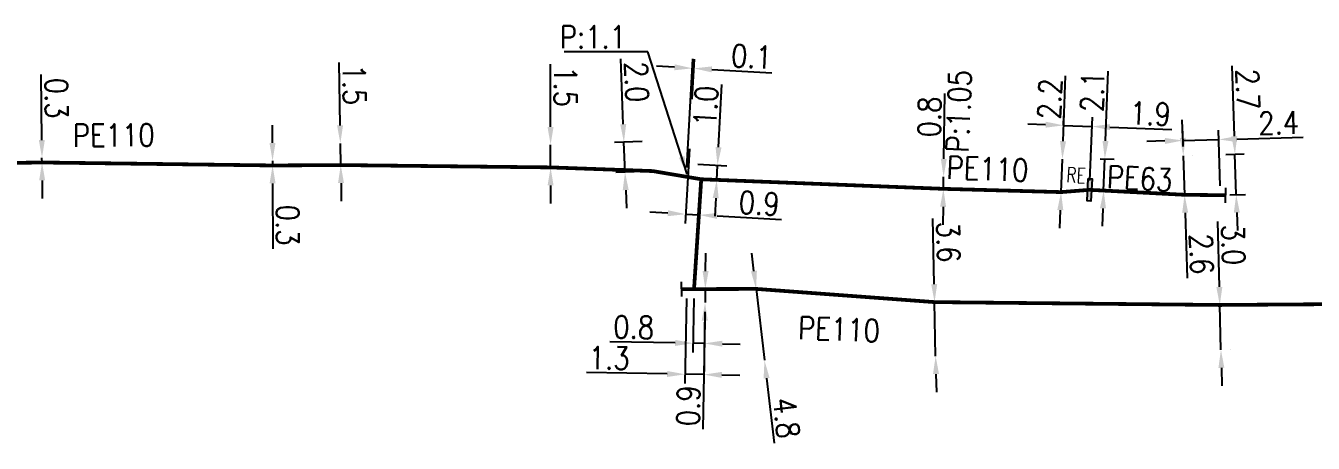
# Model space of a CAD drawing. Header units: millimetres. Extents: x 150994 to 151987, y 125997 to 127005.
# Drawn here: x 151111.1 to 151197, y 126275.1 to 126303 of the extents above; entities that cross this region are included whole.
import ezdxf
from ezdxf.enums import TextEntityAlignment as Align

# ---------------------------------------------------------------- set-up
doc = ezdxf.new("R2010")
doc.units = ezdxf.units.MM
doc.header["$PDMODE"] = 34
doc.linetypes.add('L_100_PE', pattern=[14, 10, -1.5, 1, -1.5])
doc.layers.get('0').update_dxf_attribs({"linetype": 'CONTINUOUS'})
doc.layers.get('Defpoints').update_dxf_attribs({"linetype": 'CONTINUOUS'})
doc.layers.add('L_140', color=3, linetype='CONTINUOUS')
doc.layers.add('L_340', color=7, linetype='CONTINUOUS')
doc.styles.add('G_ROMANS', font='ROMANS.SHX', dxfattribs={"width": 0.75})
doc.styles.get("Standard").update_dxf_attribs({"font": 'romans.shx', "width": 0.85})
doc.dimstyles.get("Standard").update_dxf_attribs({"dimtxt": 1.5, "dimasz": 1.2, "dimexe": 0.625, "dimexo": 0.625, "dimgap": 0.25, "dimtad": 1, "dimdec": 1, "dimzin": 0, "dimdsep": 46, "dimtxsty": 'Standard', "dimcen": -0.5, "dimadec": 0, "dimazin": 0, "dimtfac": 1, "dimtdec": 1, "dimtmove": 0, "dimatfit": 3, "dimfxl": 0, "dimtolj": 1, "dimtzin": 0, "dimarcsym": 0})

# ---------------------------------------------------------------- blocks, each defined once
blk = doc.blocks.new('*D388')
at = {"layer": 'Defpoints', "color": 0, "linetype": 'Continuous', "transparency": 16777216}
for p in [(151190.779, 126284.359), (151190.855, 126281.36), (151190.855, 126281.36)]:
    blk.add_point(p, dxfattribs=at)
at = {"layer": 'L_140', "color": 0, "linetype": 'Continuous', "lineweight": -2, "transparency": 16777216}
for p, q in [((151190.749, 126285.559), (151190.639, 126289.929)), ((151190.855, 126281.36), (151190.779, 126284.359)), ((151191.404, 126284.375), (151191.404, 126284.375)), ((151191.48, 126281.376), (151191.48, 126281.376)), ((151190.885, 126280.161), (151190.915, 126278.961))]:
    blk.add_line(p, q, dxfattribs=at)
at = {"layer": 'L_140', "color": 0, "linetype": 'Continuous', "transparency": 16777216}
for points in [[(151190.949, 126285.564), (151190.549, 126285.554), (151190.779, 126284.359)], [(151191.085, 126280.166), (151190.685, 126280.156), (151190.855, 126281.36)]]:
    blk.add_solid(points, dxfattribs=at)
at = {"layer": 'L_140', "color": 0, "linetype": 'Continuous', "transparency": 16777216, "insert": (151191.679, 126288.369), "char_height": 1.5, "attachment_point": 5, "rotation": 271.44051}
blk.add_mtext('\\A1;3.0', dxfattribs=at)
blk = doc.blocks.new('*D389')
at = {"layer": 'Defpoints', "color": 0, "linetype": 'Continuous', "transparency": 16777216}
for p in [(151171.733, 126284.55), (151171.805, 126280.951), (151171.805, 126280.951)]:
    blk.add_point(p, dxfattribs=at)
at = {"layer": 'L_140', "color": 0, "linetype": 'Continuous', "lineweight": -2, "transparency": 16777216}
for p, q in [((151171.709, 126285.75), (151171.622, 126290.121)), ((151171.805, 126280.951), (151171.733, 126284.55)), ((151171.829, 126279.751), (151171.853, 126278.551))]:
    blk.add_line(p, q, dxfattribs=at)
at = {"layer": 'L_140', "color": 0, "linetype": 'Continuous', "transparency": 16777216}
for points in [[(151171.909, 126285.754), (151171.509, 126285.746), (151171.733, 126284.55)], [(151172.029, 126279.755), (151171.629, 126279.747), (151171.805, 126280.951)]]:
    blk.add_solid(points, dxfattribs=at)
at = {"layer": 'L_140', "color": 0, "linetype": 'Continuous', "transparency": 16777216, "insert": (151172.654, 126288.555), "char_height": 1.5, "attachment_point": 5, "rotation": 271.13929}
blk.add_mtext('\\A1;3.6', dxfattribs=at)
blk = doc.blocks.new('*D390')
at = {"layer": 'Defpoints', "color": 0, "linetype": 'Continuous', "transparency": 16777216}
for p in [(151159.813, 126285.432), (151160.376, 126280.665), (151160.376, 126280.665)]:
    blk.add_point(p, dxfattribs=at)
at = {"layer": 'L_140', "color": 0, "linetype": 'Continuous', "lineweight": -2, "transparency": 16777216}
for p, q in [((151159.672, 126286.623), (151159.532, 126287.815)), ((151159.813, 126285.432), (151160.376, 126280.665)), ((151160.516, 126279.473), (151161.029, 126275.132))]:
    blk.add_line(p, q, dxfattribs=at)
at = {"layer": 'L_140', "color": 0, "linetype": 'Continuous', "transparency": 16777216}
for points in [[(151159.871, 126286.647), (151159.474, 126286.6), (151159.813, 126285.432)], [(151160.715, 126279.497), (151160.318, 126279.45), (151160.376, 126280.665)]]:
    blk.add_solid(points, dxfattribs=at)
at = {"layer": 'L_140', "color": 0, "linetype": 'Continuous', "transparency": 16777216, "insert": (151161.836, 126276.824), "char_height": 1.5, "attachment_point": 5, "rotation": 276.73156}
blk.add_mtext('\\A1;4.8', dxfattribs=at)
blk = doc.blocks.new('*D391')
at = {"layer": 'Defpoints', "color": 0, "linetype": 'Continuous', "transparency": 16777216}
for p in [(151156.424, 126285.42), (151156.409, 126284.52), (151156.409, 126284.52)]:
    blk.add_point(p, dxfattribs=at)
at = {"layer": 'L_140', "color": 0, "linetype": 'Continuous', "lineweight": -2, "transparency": 16777216}
for p, q in [((151156.444, 126286.62), (151156.464, 126287.819)), ((151156.424, 126285.42), (151156.409, 126284.52)), ((151156.389, 126283.32), (151156.267, 126276.061))]:
    blk.add_line(p, q, dxfattribs=at)
at = {"layer": 'L_140', "color": 0, "linetype": 'Continuous', "transparency": 16777216}
for points in [[(151156.244, 126286.623), (151156.644, 126286.616), (151156.424, 126285.42)], [(151156.189, 126283.323), (151156.589, 126283.317), (151156.409, 126284.52)]]:
    blk.add_solid(points, dxfattribs=at)
at = {"layer": 'L_140', "color": 0, "linetype": 'Continuous', "transparency": 16777216, "insert": (151155.293, 126277.633), "char_height": 1.5, "attachment_point": 5, "rotation": 89.03945}
blk.add_mtext('\\A1;0.9', dxfattribs=at)
blk = doc.blocks.new('*D392')
at = {"layer": 'Defpoints', "color": 0, "linetype": 'Continuous', "transparency": 16777216}
for p in [(151155.674, 126285.417), (151156.409, 126284.52), (151156.363, 126281.795)]:
    blk.add_point(p, dxfattribs=at)
at = {"layer": 'L_140', "color": 0, "linetype": 'Continuous', "lineweight": -2, "transparency": 16777216}
for p, q in [((151155.664, 126284.792), (151155.603, 126281.182)), ((151156.399, 126283.895), (151156.353, 126281.17)), ((151154.414, 126281.827), (151150.043, 126281.901)), ((151156.363, 126281.795), (151155.614, 126281.807)), ((151157.563, 126281.775), (151158.763, 126281.754))]:
    blk.add_line(p, q, dxfattribs=at)
at = {"layer": 'L_140', "color": 0, "linetype": 'Continuous', "transparency": 16777216}
for points in [[(151154.417, 126282.027), (151154.41, 126281.627), (151155.614, 126281.807)], [(151157.567, 126281.975), (151157.56, 126281.575), (151156.363, 126281.795)]]:
    blk.add_solid(points, dxfattribs=at)
at = {"layer": 'L_140', "color": 0, "linetype": 'Continuous', "transparency": 16777216, "insert": (151151.645, 126282.874), "char_height": 1.5, "attachment_point": 5, "rotation": 359.03945}
blk.add_mtext('\\A1;0.8', dxfattribs=at)
blk = doc.blocks.new('*D393')
at = {"layer": 'Defpoints', "color": 0, "linetype": 'Continuous', "transparency": 16777216}
for p in [(151155.174, 126285.415), (151156.409, 126284.52), (151156.328, 126279.713)]:
    blk.add_point(p, dxfattribs=at)
at = {"layer": 'L_340', "color": 0, "linetype": 'Continuous', "lineweight": -2, "transparency": 16777216}
for p, q in [((151155.163, 126284.79), (151155.068, 126279.109)), ((151156.399, 126283.895), (151156.318, 126279.088)), ((151153.879, 126279.754), (151148.499, 126279.844)), ((151156.328, 126279.713), (151155.079, 126279.733)), ((151157.528, 126279.692), (151158.728, 126279.672))]:
    blk.add_line(p, q, dxfattribs=at)
at = {"layer": 'L_340', "color": 0, "linetype": 'Continuous', "transparency": 16777216}
for points in [[(151153.882, 126279.954), (151153.875, 126279.554), (151155.079, 126279.733)], [(151157.532, 126279.892), (151157.525, 126279.492), (151156.328, 126279.713)]]:
    blk.add_solid(points, dxfattribs=at)
at = {"layer": 'L_340', "color": 0, "linetype": 'Continuous', "transparency": 16777216, "insert": (151150.01, 126280.819), "char_height": 1.5, "attachment_point": 5, "rotation": 359.03945}
blk.add_mtext('\\A1;1.3', dxfattribs=at)
blk = doc.blocks.new('*D394')
at = {"layer": 'Defpoints', "color": 0, "linetype": 'Continuous', "transparency": 16777216}
for p in [(151155.662, 126300.149), (151155.513, 126297.472), (151155.161, 126292.916)]:
    blk.add_point(p, dxfattribs=at)
at = {"layer": 'L_140', "color": 0, "linetype": 'Continuous', "lineweight": -2, "transparency": 16777216}
for p, q in [((151155.196, 126293.54), (151155.596, 126300.778)), ((151155.548, 126298.096), (151155.696, 126300.773)), ((151154.364, 126300.22), (151153.165, 126300.287)), ((151155.562, 126300.154), (151155.662, 126300.149)), ((151156.86, 126300.082), (151160.861, 126299.861))]:
    blk.add_line(p, q, dxfattribs=at)
at = {"layer": 'L_140', "color": 0, "linetype": 'Continuous', "transparency": 16777216}
for points in [[(151154.375, 126300.42), (151154.353, 126300.021), (151155.562, 126300.154)], [(151156.871, 126300.282), (151156.849, 126299.883), (151155.662, 126300.149)]]:
    blk.add_solid(points, dxfattribs=at)
at = {"layer": 'L_140', "color": 0, "linetype": 'Continuous', "transparency": 16777216, "insert": (151159.515, 126300.937), "char_height": 1.5, "attachment_point": 5, "rotation": 356.8313}
blk.add_mtext('\\A1;0.1', dxfattribs=at)
blk = doc.blocks.new('*D395')
at = {"layer": 'Defpoints', "color": 0, "linetype": 'Continuous', "transparency": 16777216}
for p in [(151155.399, 126295.408), (151156.153, 126292.748), (151155.123, 126290.417)]:
    blk.add_point(p, dxfattribs=at)
at = {"layer": 'L_140', "color": 0, "linetype": 'Continuous', "lineweight": -2, "transparency": 16777216}
for p, q in [((151155.365, 126294.784), (151155.088, 126289.793)), ((151156.119, 126292.124), (151155.987, 126289.743)), ((151153.925, 126290.483), (151152.727, 126290.55)), ((151155.123, 126290.417), (151156.021, 126290.367)), ((151157.22, 126290.301), (151161.524, 126290.063))]:
    blk.add_line(p, q, dxfattribs=at)
at = {"layer": 'L_140', "color": 0, "linetype": 'Continuous', "transparency": 16777216}
for points in [[(151153.936, 126290.683), (151153.914, 126290.284), (151155.123, 126290.417)], [(151157.231, 126290.501), (151157.209, 126290.101), (151156.021, 126290.367)]]:
    blk.add_solid(points, dxfattribs=at)
at = {"layer": 'L_140', "color": 0, "linetype": 'Continuous', "transparency": 16777216, "insert": (151160.026, 126291.147), "char_height": 1.5, "attachment_point": 5, "rotation": 356.8313}
blk.add_mtext('\\A1;0.9', dxfattribs=at)
blk = doc.blocks.new('*D396')
at = {"layer": 'Defpoints', "color": 0, "linetype": 'Continuous', "transparency": 16777216}
for p in [(151172.334, 126292.91), (151172.334, 126292.91), (151172.322, 126292.11)]:
    blk.add_point(p, dxfattribs=at)
at = {"layer": 'L_140', "color": 0, "linetype": 'Continuous', "lineweight": -2, "transparency": 16777216}
for p, q in [((151172.352, 126294.11), (151172.418, 126298.481)), ((151172.322, 126292.11), (151172.334, 126292.91)), ((151172.304, 126290.91), (151172.286, 126289.71))]:
    blk.add_line(p, q, dxfattribs=at)
at = {"layer": 'L_140', "color": 0, "linetype": 'Continuous', "transparency": 16777216}
for points in [[(151172.152, 126294.113), (151172.552, 126294.107), (151172.334, 126292.91)], [(151172.104, 126290.913), (151172.504, 126290.907), (151172.322, 126292.11)]]:
    blk.add_solid(points, dxfattribs=at)
at = {"layer": 'L_140', "color": 0, "linetype": 'Continuous', "transparency": 16777216, "insert": (151171.394, 126296.91), "char_height": 1.5, "attachment_point": 5, "rotation": 89.13646}
blk.add_mtext('\\A1;0.8', dxfattribs=at)
blk = doc.blocks.new('*D397')
at = {"layer": 'Defpoints', "color": 0, "linetype": 'Continuous', "transparency": 16777216}
for p in [(151180.265, 126294.09), (151180.265, 126294.09), (151180.178, 126291.892)]:
    blk.add_point(p, dxfattribs=at)
at = {"layer": 'L_140', "color": 0, "linetype": 'Continuous', "lineweight": -2, "transparency": 16777216}
for p, q in [((151180.313, 126295.289), (151180.487, 126299.657)), ((151180.178, 126291.892), (151180.265, 126294.09)), ((151180.13, 126290.693), (151180.082, 126289.494))]:
    blk.add_line(p, q, dxfattribs=at)
at = {"layer": 'L_140', "color": 0, "linetype": 'Continuous', "transparency": 16777216}
for points in [[(151180.113, 126295.297), (151180.513, 126295.281), (151180.265, 126294.09)], [(151179.93, 126290.701), (151180.33, 126290.685), (151180.178, 126291.892)]]:
    blk.add_solid(points, dxfattribs=at)
at = {"layer": 'L_140', "color": 0, "linetype": 'Continuous', "transparency": 16777216, "insert": (151179.425, 126298.113), "char_height": 1.5, "attachment_point": 5, "rotation": 87.71781}
blk.add_mtext('\\A1;2.2', dxfattribs=at)
blk = doc.blocks.new('*D398')
at = {"layer": 'Defpoints', "color": 0, "linetype": 'Continuous', "transparency": 16777216}
for p in [(151150.99, 126295.224), (151152.843, 126295.294), (151152.918, 126293.295)]:
    blk.add_point(p, dxfattribs=at)
at = {"layer": 'L_140', "color": 0, "linetype": 'Continuous', "lineweight": -2, "transparency": 16777216}
for p, q in [((151150.945, 126296.423), (151150.781, 126300.792)), ((151152.219, 126295.27), (151150.365, 126295.201)), ((151151.065, 126293.226), (151150.99, 126295.224)), ((151152.294, 126293.272), (151150.441, 126293.202)), ((151151.11, 126292.027), (151151.155, 126290.827))]:
    blk.add_line(p, q, dxfattribs=at)
at = {"layer": 'L_140', "color": 0, "linetype": 'Continuous', "transparency": 16777216}
for points in [[(151151.145, 126296.431), (151150.745, 126296.416), (151150.99, 126295.224)], [(151151.31, 126292.034), (151150.91, 126292.019), (151151.065, 126293.226)]]:
    blk.add_solid(points, dxfattribs=at)
at = {"layer": 'L_140', "color": 0, "linetype": 'Continuous', "transparency": 16777216, "insert": (151151.84, 126299.245), "char_height": 1.5, "attachment_point": 5, "rotation": 272.15092}
blk.add_mtext('\\A1;2.0', dxfattribs=at)
blk = doc.blocks.new('*D399')
at = {"layer": 'Defpoints', "color": 0, "linetype": 'Continuous', "transparency": 16777216}
for p in [(151155.31, 126293.796), (151157.241, 126293.689), (151156.153, 126292.748)]:
    blk.add_point(p, dxfattribs=at)
at = {"layer": 'L_140', "color": 0, "linetype": 'Continuous', "lineweight": -2, "transparency": 16777216}
for p, q in [((151157.307, 126294.887), (151157.539, 126299.07)), ((151155.934, 126293.761), (151157.865, 126293.654)), ((151157.186, 126292.691), (151157.241, 126293.689)), ((151156.777, 126292.713), (151157.81, 126292.656)), ((151157.119, 126291.492), (151157.053, 126290.294))]:
    blk.add_line(p, q, dxfattribs=at)
at = {"layer": 'L_140', "color": 0, "linetype": 'Continuous', "transparency": 16777216}
for points in [[(151157.108, 126294.898), (151157.507, 126294.876), (151157.241, 126293.689)], [(151156.92, 126291.503), (151157.319, 126291.481), (151157.186, 126292.691)]]:
    blk.add_solid(points, dxfattribs=at)
at = {"layer": 'L_140', "color": 0, "linetype": 'Continuous', "transparency": 16777216, "insert": (151156.458, 126297.633), "char_height": 1.5, "attachment_point": 5, "rotation": 86.8313}
blk.add_mtext('\\A1;1.0', dxfattribs=at)
blk = doc.blocks.new('*D400')
at = {"layer": 'Defpoints', "color": 0, "linetype": 'Continuous', "transparency": 16777216}
for p in [(151146.094, 126295.04), (151146.094, 126295.04), (151146.094, 126293.54)]:
    blk.add_point(p, dxfattribs=at)
at = {"layer": 'L_140', "color": 0, "linetype": 'Continuous', "lineweight": -2, "transparency": 16777216}
for p, q in [((151146.093, 126296.24), (151146.092, 126300.43)), ((151146.094, 126293.54), (151146.094, 126295.04)), ((151146.095, 126292.34), (151146.095, 126291.14))]:
    blk.add_line(p, q, dxfattribs=at)
at = {"layer": 'L_140', "color": 0, "linetype": 'Continuous', "transparency": 16777216}
for points in [[(151146.293, 126296.24), (151145.893, 126296.24), (151146.094, 126295.04)], [(151146.295, 126292.34), (151145.895, 126292.34), (151146.094, 126293.54)]]:
    blk.add_solid(points, dxfattribs=at)
at = {"layer": 'L_140', "color": 0, "linetype": 'Continuous', "transparency": 16777216, "insert": (151147.092, 126298.935), "char_height": 1.5, "attachment_point": 5, "rotation": 270.02081}
blk.add_mtext('\\A1;1.5', dxfattribs=at)
blk = doc.blocks.new('*D401')
at = {"layer": 'Defpoints', "color": 0, "linetype": 'Continuous', "transparency": 16777216}
for p in [(151132.057, 126295.146), (151132.057, 126295.146), (151132.081, 126293.696)]:
    blk.add_point(p, dxfattribs=at)
at = {"layer": 'L_140', "color": 0, "linetype": 'Continuous', "lineweight": -2, "transparency": 16777216}
for p, q in [((151132.038, 126296.346), (151131.969, 126300.534)), ((151132.081, 126293.696), (151132.057, 126295.146)), ((151132.101, 126292.496), (151132.121, 126291.296))]:
    blk.add_line(p, q, dxfattribs=at)
at = {"layer": 'L_140', "color": 0, "linetype": 'Continuous', "transparency": 16777216}
for points in [[(151132.238, 126296.349), (151131.838, 126296.342), (151132.057, 126295.146)], [(151132.301, 126292.499), (151131.901, 126292.493), (151132.081, 126293.696)]]:
    blk.add_solid(points, dxfattribs=at)
at = {"layer": 'L_140', "color": 0, "linetype": 'Continuous', "transparency": 16777216, "insert": (151132.993, 126299.056), "char_height": 1.5, "attachment_point": 5, "rotation": 270.94345}
blk.add_mtext('\\A1;1.5', dxfattribs=at)
blk = doc.blocks.new('*D402')
at = {"layer": 'Defpoints', "color": 0, "linetype": 'Continuous', "transparency": 16777216}
for p in [(151127.529, 126293.97), (151127.529, 126293.97), (151127.53, 126293.67)]:
    blk.add_point(p, dxfattribs=at)
at = {"layer": 'L_140', "color": 0, "linetype": 'Continuous', "lineweight": -2, "transparency": 16777216}
for p, q in [((151127.527, 126295.17), (151127.525, 126296.37)), ((151127.529, 126293.97), (151127.53, 126293.67)), ((151127.532, 126292.47), (151127.54, 126288.099))]:
    blk.add_line(p, q, dxfattribs=at)
at = {"layer": 'L_140', "color": 0, "linetype": 'Continuous', "transparency": 16777216}
for points in [[(151127.727, 126295.17), (151127.327, 126295.169), (151127.529, 126293.97)], [(151127.732, 126292.471), (151127.332, 126292.47), (151127.53, 126293.67)]]:
    blk.add_solid(points, dxfattribs=at)
at = {"layer": 'L_140', "color": 0, "linetype": 'Continuous', "transparency": 16777216, "insert": (151128.537, 126289.686), "char_height": 1.5, "attachment_point": 5, "rotation": 270.10703}
blk.add_mtext('\\A1;0.3', dxfattribs=at)
blk = doc.blocks.new('L_340_07')
at = {"color": 0, "linetype": 'Continuous', "const_width": 0.25, "flags": 128}
blk.add_lwpolyline([(0, 0), (0.35, 0)], dxfattribs=at)
at = {"color": 0, "linetype": 'Continuous', "flags": 128}
blk.add_lwpolyline([(0.35, -0.5), (0.35, 0.5)], dxfattribs=at)
at = {"color": 0, "linetype": 'Continuous', "width": 0.75, "flags": 3}
for tag, p in [('DEF_LEG', (0.723, -3.465)), ('DEF_COUP', (0.723, -5.965)), ('DEF_TYPE', (0.723, -8.465))]:
    blk.add_attdef(tag, text='', height=1.2, dxfattribs=at).set_placement(p, align=Align.MIDDLE)
blk = doc.blocks.new('*D404')
at = {"layer": 'Defpoints', "color": 0, "linetype": 'Continuous', "transparency": 16777216}
for p in [(151112.135, 126294.169), (151112.135, 126294.169), (151112.137, 126293.869)]:
    blk.add_point(p, dxfattribs=at)
at = {"layer": 'L_140', "color": 0, "linetype": 'Continuous', "lineweight": -2, "transparency": 16777216}
for p, q in [((151112.125, 126295.369), (151112.088, 126299.74)), ((151112.137, 126293.869), (151112.135, 126294.169)), ((151112.147, 126292.669), (151112.157, 126291.469))]:
    blk.add_line(p, q, dxfattribs=at)
at = {"layer": 'L_140', "color": 0, "linetype": 'Continuous', "transparency": 16777216}
for points in [[(151112.325, 126295.371), (151111.925, 126295.367), (151112.135, 126294.169)], [(151112.347, 126292.671), (151111.947, 126292.668), (151112.137, 126293.869)]]:
    blk.add_solid(points, dxfattribs=at)
at = {"layer": 'L_140', "color": 0, "linetype": 'Continuous', "transparency": 16777216, "insert": (151113.101, 126298.163), "char_height": 1.5, "attachment_point": 5, "rotation": 270.48028}
blk.add_mtext('\\A1;0.3', dxfattribs=at)
blk = doc.blocks.new('*D602')
at = {"layer": 'Defpoints', "color": 0, "linetype": 'Continuous', "transparency": 16777216}
for p in [(151188.316, 126295.337), (151188.344, 126294.308), (151190.82, 126291.687)]:
    blk.add_point(p, dxfattribs=at)
at = {"layer": 'L_340', "color": 0, "linetype": 'Continuous', "lineweight": -2, "transparency": 16777216}
for p, q in [((151188.327, 126294.933), (151188.3, 126295.962)), ((151188.316, 126295.337), (151190.719, 126295.402)), ((151190.803, 126292.312), (151190.703, 126296.026)), ((151191.919, 126295.434), (151196.35, 126295.553)), ((151187.117, 126295.304), (151185.917, 126295.272))]:
    blk.add_line(p, q, dxfattribs=at)
at = {"layer": 'L_340', "color": 0, "linetype": 'Continuous', "transparency": 16777216}
for points in [[(151187.111, 126295.504), (151187.122, 126295.104), (151188.316, 126295.337)], [(151191.914, 126295.634), (151191.924, 126295.234), (151190.719, 126295.402)]]:
    blk.add_solid(points, dxfattribs=at)
at = {"layer": 'L_340', "color": 0, "linetype": 'Continuous', "transparency": 16777216, "insert": (151194.707, 126296.509), "char_height": 1.5, "attachment_point": 5, "rotation": 1.54435}
blk.add_mtext('\\A1;2.4', dxfattribs=at)
blk = doc.blocks.new('*D603')
at = {"layer": 'Defpoints', "color": 0, "linetype": 'Continuous', "transparency": 16777216}
for p in [(151182.245, 126296.275), (151180.327, 126295.733), (151182.085, 126292.043)]:
    blk.add_point(p, dxfattribs=at)
at = {"layer": 'L_340', "color": 0, "linetype": 'Continuous', "lineweight": -2, "transparency": 16777216}
for p, q in [((151179.151, 126296.392), (151177.952, 126296.437)), ((151180.35, 126296.346), (151182.245, 126296.275)), ((151180.351, 126296.357), (151180.374, 126296.971)), ((151182.109, 126292.667), (151182.269, 126296.899)), ((151183.444, 126296.23), (151187.57, 126296.074))]:
    blk.add_line(p, q, dxfattribs=at)
at = {"layer": 'L_340', "color": 0, "linetype": 'Continuous', "transparency": 16777216}
for points in [[(151179.159, 126296.591), (151179.144, 126296.192), (151180.35, 126296.346)], [(151183.452, 126296.429), (151183.437, 126296.03), (151182.245, 126296.275)]]:
    blk.add_solid(points, dxfattribs=at)
at = {"layer": 'L_340', "color": 0, "linetype": 'Continuous', "transparency": 16777216, "insert": (151186.144, 126297.128), "char_height": 1.5, "attachment_point": 5, "rotation": 357.83934}
blk.add_mtext('\\A1;1.9', dxfattribs=at)
blk = doc.blocks.new('*D604')
at = {"layer": 'Defpoints', "color": 0, "linetype": 'Continuous', "transparency": 16777216}
for p in [(151182.165, 126294.141), (151182.085, 126292.043), (151183.024, 126292.007)]:
    blk.add_point(p, dxfattribs=at)
at = {"layer": 'L_340', "color": 0, "linetype": 'Continuous', "lineweight": -2, "transparency": 16777216}
for p, q in [((151183.149, 126295.305), (151183.324, 126299.967)), ((151182.789, 126294.118), (151183.728, 126294.082)), ((151183.024, 126292.007), (151183.103, 126294.106)), ((151182.71, 126292.019), (151183.649, 126291.984)), ((151182.979, 126290.808), (151182.934, 126289.609))]:
    blk.add_line(p, q, dxfattribs=at)
at = {"layer": 'L_340', "color": 0, "linetype": 'Continuous', "transparency": 16777216}
for points in [[(151182.949, 126295.313), (151183.348, 126295.298), (151183.103, 126294.106)], [(151182.779, 126290.816), (151183.179, 126290.801), (151183.024, 126292.007)]]:
    blk.add_solid(points, dxfattribs=at)
at = {"layer": 'L_340', "color": 0, "linetype": 'Continuous', "transparency": 16777216, "insert": (151182.272, 126298.602), "char_height": 1.5, "attachment_point": 5, "rotation": 87.83934}
blk.add_mtext('\\A1;2.1', dxfattribs=at)
blk = doc.blocks.new('*D605')
at = {"layer": 'Defpoints', "color": 0, "linetype": 'Continuous', "transparency": 16777216}
for p in [(151190.547, 126294.379), (151190.82, 126291.687), (151191.876, 126291.721)]:
    blk.add_point(p, dxfattribs=at)
at = {"layer": 'L_340', "color": 0, "linetype": 'Continuous', "lineweight": -2, "transparency": 16777216}
for p, q in [((151191.75, 126295.618), (151191.599, 126300.311)), ((151191.172, 126294.399), (151192.413, 126294.439)), ((151191.876, 126291.721), (151191.789, 126294.419)), ((151191.444, 126291.707), (151192.5, 126291.741)), ((151191.914, 126290.522), (151191.953, 126289.322))]:
    blk.add_line(p, q, dxfattribs=at)
at = {"layer": 'L_340', "color": 0, "linetype": 'Continuous', "transparency": 16777216}
for points in [[(151191.95, 126295.625), (151191.55, 126295.612), (151191.789, 126294.419)], [(151192.114, 126290.528), (151191.714, 126290.515), (151191.876, 126291.721)]]:
    blk.add_solid(points, dxfattribs=at)
at = {"layer": 'L_340', "color": 0, "linetype": 'Continuous', "transparency": 16777216, "insert": (151192.65, 126298.758), "char_height": 1.5, "attachment_point": 5, "rotation": 271.84228}
blk.add_mtext('\\A1;2.7', dxfattribs=at)
blk = doc.blocks.new('*D606')
at = {"layer": 'Defpoints', "color": 0, "linetype": 'Continuous', "transparency": 16777216}
for p in [(151188.344, 126294.31), (151188.428, 126291.712), (151188.428, 126291.712)]:
    blk.add_point(p, dxfattribs=at)
at = {"layer": 'L_140', "color": 0, "linetype": 'Continuous', "lineweight": -2, "transparency": 16777216}
for p, q in [((151188.306, 126295.509), (151188.267, 126296.709)), ((151188.344, 126294.31), (151188.428, 126291.712)), ((151188.969, 126294.33), (151188.969, 126294.33)), ((151189.052, 126291.732), (151189.052, 126291.732)), ((151188.466, 126290.512), (151188.607, 126286.143))]:
    blk.add_line(p, q, dxfattribs=at)
at = {"layer": 'L_140', "color": 0, "linetype": 'Continuous', "transparency": 16777216}
for points in [[(151188.505, 126295.516), (151188.106, 126295.503), (151188.344, 126294.31)], [(151188.666, 126290.519), (151188.266, 126290.506), (151188.428, 126291.712)]]:
    blk.add_solid(points, dxfattribs=at)
at = {"layer": 'L_140', "color": 0, "linetype": 'Continuous', "transparency": 16777216, "insert": (151189.555, 126287.76), "char_height": 1.5, "attachment_point": 5, "rotation": 271.84228}
blk.add_mtext('\\A1;2.6', dxfattribs=at)
blk = doc.blocks.new('L_340_21')
at = {"linetype": 'Continuous'}
blk.add_hatch(color=0, dxfattribs=at).paths.add_polyline_path([(0.125, 0.75), (-0.125, 0.75), (-0.125, -0.75), (0.125, -0.75)])
at = {"color": 0, "linetype": 'Continuous'}
blk.add_lwpolyline([(-0.125, 0.75), (0.125, 0.75), (0.125, -0.75), (-0.125, -0.75)], close=True, dxfattribs=at)
at = {"color": 0, "linetype": 'Continuous', "style": 'G_ROMANS', "width": 0.75}
for tag, height, flags, p in [('RE', 1.5, 8, (0, 3)), ('DEF_LEG', 1.2, 3, (0, -5)), ('DEF_COUP', 1.2, 3, (0, -7.5)), ('DEF_TYPE', 1.2, 3, (0, -10))]:
    blk.add_attdef(tag, text='', height=height, dxfattribs=dict(at, flags=flags)).set_placement(p, align=Align.MIDDLE)

msp = doc.modelspace()

# ---------------------------------------------------------------- linework, layer by layer
at = {"layer": 'L_140', "linetype": 'L_100_PE', "ltscale": 0.5, "const_width": 0.25, "flags": 128}
for points in [[(151096.183, 126295.904), (151096.751, 126295.999), (151097.32, 126296.094), (151097.557, 126294.672), (151097.915, 126294.44), (151098.877, 126293.815), (151100.389, 126293.701), (151112.137, 126293.869), (151127.53, 126293.67), (151132.081, 126293.696), (151146.094, 126293.54), (151152.918, 126293.295), (151152.918, 126293.295), (151155.161, 126292.916), (151156.153, 126292.748), (151156.153, 126292.748), (151172.322, 126292.11), (151180.178, 126291.892), (151182.085, 126292.043), (151188.428, 126291.712), (151190.82, 126291.687)], [(151155.674, 126285.417), (151156.153, 126292.748)], [(151355.232, 126276.976), (151354.182, 126277.008), (151344.458, 126277.459), (151341.3, 126277.603), (151340.801, 126277.625), (151334.606, 126277.907), (151309.972, 126278.465), (151282.011, 126279.847), (151272.511, 126280.355), (151268.858, 126280.406), (151250.651, 126282.153), (151249.353, 126282.219), (151239.959, 126282.695), (151223.792, 126282.965), (151217.147, 126282.957), (151200.036, 126284.426), (151190.779, 126284.359), (151171.733, 126284.55), (151159.813, 126285.432), (151156.424, 126285.42), (151155.674, 126285.417), (151155.174, 126285.415)]]:
    msp.add_lwpolyline(points, dxfattribs=at)

# ---------------------------------------------------------------- block references
at = {"layer": 'L_340'}
ref = msp.add_blockref('L_340_21', (151182.085, 126292.043), dxfattribs=dict(at, rotation=357.0114715363407))
ref.add_attrib('RE', 'RE', dxfattribs={"layer": '0', "color": 0, "linetype": 'Continuous', "height": 1, "rotation": 357.01147, "style": 'G_ROMANS', "width": 0.75, "flags": 8}).set_placement((151181.177, 126293.021), align=Align.MIDDLE)
at = {"layer": 'L_340', "rotation": 359.1813074238383}
msp.add_blockref('L_340_07', (151190.82, 126291.687), dxfattribs=at)
at = {"layer": 'L_340', "ltscale": 0.5, "rotation": 180.201808682519}
msp.add_blockref('L_340_07', (151155.174, 126285.415), dxfattribs=at)

# ---------------------------------------------------------------- texts
at = {"layer": 'L_140', "linetype": 'Continuous', "width": 0.85}
for s, rotation, p in [('P:1.05', 87.83934, (151173.997, 126294.499)), ('PE110', 0.4258, (151114.2, 126294.918)), ('PE110', 357.88635, (151172.517, 126292.792)), ('PE63', 357.01147, (151183.207, 126292.165)), ('PE110', 357.88635, (151162.6, 126282.085))]:
    msp.add_text(s, height=1.5, rotation=rotation, dxfattribs=at).set_placement(p)
at = {"layer": 'L_140', "linetype": 'Continuous', "ltscale": 0.5, "insert": (151151.137, 126301.493), "char_height": 1.5, "attachment_point": 9}
msp.add_mtext('\\A1;P:1.1', dxfattribs=at)

# ---------------------------------------------------------------- dimensions: what is measured, and where the dimension line sits
at = {"layer": 'L_140', "linetype": 'Continuous'}
for base, p1, p2, angle, picture, middle in [((151155.662, 126300.149), (151155.161, 126292.916), (151155.513, 126297.472), 176.8313, '*D394', (151159.459, 126299.938)), ((151150.99, 126295.224), (151152.918, 126293.295), (151152.843, 126295.294), 272.15092, '*D398', (151150.84, 126299.207)), ((151112.135, 126294.169), (151112.137, 126293.869), (151112.135, 126294.169), 270.48028, '*D404', (151112.101, 126298.155)), ((151132.0575, 126295.1458), (151132.0814, 126293.696), (151132.0575, 126295.1458), 270.94345, '*D401', (151131.9934, 126299.0399)), ((151146.094, 126295.04), (151146.094, 126293.54), (151146.094, 126295.04), 270.02081, '*D400', (151146.092, 126298.935)), ((151157.241, 126293.689), (151156.153, 126292.748), (151155.31, 126293.796), 266.8313, '*D399', (151157.456, 126297.578)), ((151180.265, 126294.09), (151180.178, 126291.892), (151180.265, 126294.09), 267.71781, '*D397', (151180.424, 126298.073)), ((151172.334, 126292.91), (151172.322, 126292.11), (151172.334, 126292.91), 269.13646, '*D396', (151172.394, 126296.895)), ((151127.529, 126293.97), (151127.53, 126293.67), (151127.529, 126293.97), 270.10703, '*D402', (151127.537, 126289.684)), ((151155.123, 126290.417), (151156.153, 126292.748), (151155.399, 126295.408), 356.8313, '*D395', (151159.971, 126290.149)), ((151171.805, 126280.951), (151171.733, 126284.55), (151171.805, 126280.951), 91.13929, '*D389', (151171.654, 126288.535)), ((151190.855, 126281.36), (151190.779, 126284.359), (151190.855, 126281.36), 91.44051, '*D388', (151190.679, 126288.344)), ((151156.409, 126284.52), (151156.424, 126285.42), (151156.409, 126284.52), 89.03945, '*D391', (151156.293, 126277.616)), ((151160.376, 126280.665), (151159.813, 126285.432), (151160.376, 126280.665), 96.73156, '*D390', (151160.843, 126276.707)), ((151156.3634, 126281.7947), (151155.674, 126285.4171), (151156.4091, 126284.5199), 179.03945, '*D392', (151151.6284, 126281.8741))]:
    dim = msp.add_linear_dim(base=base, p1=p1, p2=p2, angle=angle, dimstyle='Standard', override={"dimatfit": 0}, dxfattribs=at)
    dim.commit()
    dim.dimension.update_dxf_attribs({"geometry": picture, "text_midpoint": middle, "dimtype": 160})
dim = msp.add_linear_dim(base=(151188.428, 126291.712), p1=(151188.344, 126294.31), p2=(151188.428, 126291.712), angle=271.84228, dimstyle='Standard', dxfattribs=at)
dim.commit()
dim.dimension.update_dxf_attribs({"geometry": '*D606', "text_midpoint": (151188.556, 126287.728), "dimtype": 160})
at = {"layer": 'L_340', "linetype": 'Continuous'}
for base, p1, p2, angle, picture, middle in [((151183.024, 126292.007), (151182.165, 126294.141), (151182.085, 126292.043), 267.83934, '*D604', (151183.271, 126298.564)), ((151191.876, 126291.721), (151190.547, 126294.379), (151190.82, 126291.687), 91.84228, '*D605', (151191.65, 126298.726)), ((151182.245, 126296.275), (151180.327, 126295.733), (151182.085, 126292.043), 177.83934, '*D603', (151186.107, 126296.129)), ((151188.316, 126295.337), (151190.82, 126291.687), (151188.344, 126294.308), 181.54435, '*D602', (151194.734, 126295.51))]:
    dim = msp.add_linear_dim(base=base, p1=p1, p2=p2, angle=angle, dimstyle='Standard', dxfattribs=at)
    dim.commit()
    dim.dimension.update_dxf_attribs({"geometry": picture, "text_midpoint": middle, "dimtype": 160})
dim = msp.add_linear_dim(base=(151156.3285, 126279.7125), p1=(151155.1739, 126285.4154), p2=(151156.4091, 126284.5199), angle=179.03945, dimstyle='Standard', override={"dimatfit": 0}, dxfattribs=at)
dim.commit()
dim.dimension.update_dxf_attribs({"geometry": '*D393', "text_midpoint": (151149.9929, 126279.8187), "dimtype": 160})

# ---------------------------------------------------------------- leaders
at = {"layer": 'L_140', "linetype": 'Continuous', "ltscale": 0.5, "annotation_type": 0, "has_hookline": 1, "hookline_direction": 1, "text_width": 4.129}
msp.add_leader([(151155.219, 126293.094), (151152.587, 126301.243), (151151.387, 126301.243)], dimstyle='Standard', dxfattribs=at)

doc.saveas('drawing.dxf')
